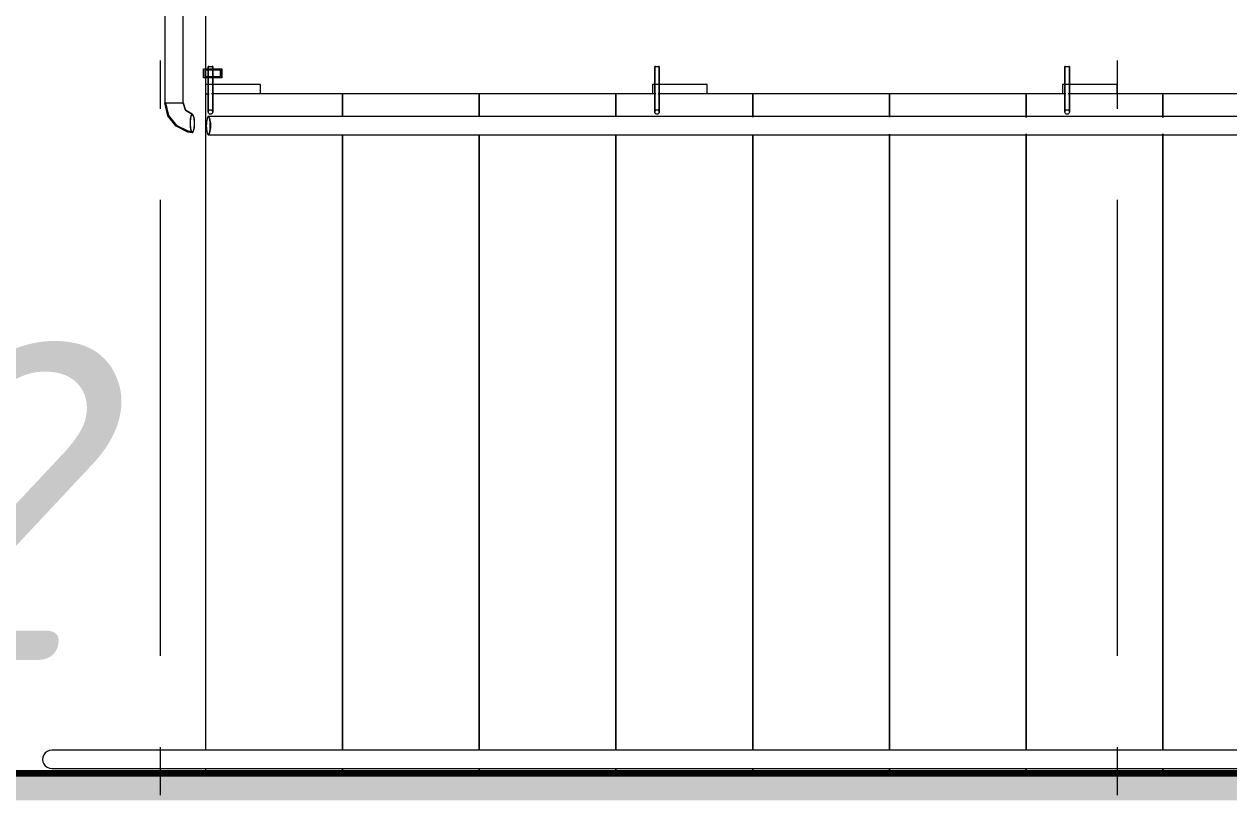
# Model space of a CAD drawing. Header units: millimetres. Extents: x -537608 to 253996, y -217170 to 186033.
# Drawn here: x -245875 to -243231, y 148777 to 150474 of the extents above; entities that cross this region are included whole.
import ezdxf

# ---------------------------------------------------------------- set-up
doc = ezdxf.new("R2010")
doc.units = ezdxf.units.MM
doc.layers.add('16) Лак 1.6м', color=160, linetype='Continuous', lineweight=90)
doc.layers.add('PDF _Геометрия', color=7, linetype='Continuous')
doc.layers.add('PDF _Текст', color=7, linetype='Continuous')
doc.layers.add('PDF _Сплошная заливка', color=7, linetype='Continuous', true_color=0xffffff)
doc.styles.add('PDF ISOCPEUR Italic', font='isocpeui.ttf')

msp = doc.modelspace()

# ---------------------------------------------------------------- hatches: boundary and pattern name
at = {"layer": 'PDF _Сплошная заливка', "true_color": 0x56bc34, "transparency": 33554559}
h = msp.add_hatch(color=85, dxfattribs=at)
h.paths.add_polyline_path([(-240136.1905, 148771.257), (-240136.1905, 148831.2555), (-246376.1904, 148831.2555), (-246376.1904, 148771.257), (-240788.7529, 148771.257)], flags=0)
h.paths.add_polyline_path([(-247546.1914, 148771.257), (-247376.1899, 148771.257), (-247376.1899, 148831.2555), (-247576.1907, 148831.2555), (-247576.1907, 148771.257)], flags=0)

# ---------------------------------------------------------------- linework, layer by layer
at = {"layer": '16) Лак 1.6м'}
msp.add_lwpolyline([(-247376.1899, 156211.2551), (-247516.1879, 156211.2551), (-247516.1879, 148831.2555), (-240136.1905, 148831.2555), (-240136.1905, 150441.2557)], dxfattribs=at)
at = {"layer": 'PDF _Геометрия', "color": 9, "lineweight": 9, "true_color": 0xc0c0c0}
for p, q in [((-245476.1912, 150375.6875), (-245476.1912, 150896.0929)), ((-245476.1912, 150358.9311), (-245476.1912, 150373.0932)), ((-245476.1912, 148881.2557), (-245476.1912, 150356.0934)), ((-245476.1912, 148831.2555), (-245476.1912, 148841.256))]:
    msp.add_line(p, q, dxfattribs=at)
at = {"layer": 'PDF _Геометрия', "lineweight": 9}
for p, q in [((-245566.189, 150621.0941), (-245566.189, 150301.0941)), ((-245526.1914, 150301.0941), (-245526.1914, 150621.0941)), ((-245471.1921, 150375.2828), (-245471.1921, 150381.255)), ((-245471.1921, 150381.255), (-245471.1921, 150375.2828)), ((-245471.0198, 150381.255), (-245471.1921, 150381.255)), ((-245471.1921, 150381.255), (-245471.0198, 150381.255)), ((-245471.0198, 150381.255), (-245471.1921, 150381.255)), ((-245471.1921, 150381.255), (-245471.0198, 150381.255)), ((-245471.1921, 150358.5263), (-245471.1921, 150373.0932)), ((-245471.1921, 150373.0932), (-245471.1921, 150358.5263)), ((-245470.5203, 150381.255), (-245471.0198, 150381.255)), ((-245471.0198, 150381.255), (-245470.5203, 150381.255)), ((-245470.5203, 150381.255), (-245471.0198, 150381.255)), ((-245471.0198, 150381.255), (-245470.5203, 150381.255)), ((-245469.7238, 150381.255), (-245470.5203, 150381.255)), ((-245470.5203, 150381.255), (-245469.7238, 150381.255)), ((-245469.7238, 150381.255), (-245470.5203, 150381.255)), ((-245470.5203, 150381.255), (-245469.7238, 150381.255)), ((-245469.7238, 150381.255), (-245468.6903, 150381.255)), ((-245468.6903, 150381.255), (-245467.4847, 150381.255)), ((-245467.4847, 150381.255), (-245466.1886, 150381.255)), ((-245466.1886, 150381.255), (-245464.8968, 150381.255)), ((-245464.8968, 150381.255), (-245463.6912, 150381.255)), ((-245463.6912, 150381.255), (-245462.6535, 150381.255)), ((-245462.6535, 150381.255), (-245461.8611, 150381.255)), ((-245461.8611, 150381.255), (-245462.6535, 150381.255)), ((-245462.6535, 150381.255), (-245461.8611, 150381.255)), ((-245461.8611, 150381.255), (-245462.6535, 150381.255)), ((-245461.8611, 150381.255), (-245461.3617, 150381.255)), ((-245461.3617, 150381.255), (-245461.8611, 150381.255)), ((-245461.8611, 150381.255), (-245461.3617, 150381.255)), ((-245461.3617, 150381.255), (-245461.8611, 150381.255)), ((-245461.3617, 150381.255), (-245461.1895, 150381.255)), ((-245461.1895, 150381.255), (-245461.3617, 150381.255)), ((-245461.3617, 150381.255), (-245461.1895, 150381.255)), ((-245461.1895, 150381.255), (-245461.3617, 150381.255)), ((-245461.1895, 150381.255), (-245461.1895, 150376.0944)), ((-245461.1895, 150376.0944), (-245461.1895, 150381.255)), ((-245461.1895, 150373.0932), (-245461.1895, 150359.0947)), ((-245461.1895, 150359.0947), (-245461.1895, 150373.0932)), ((-245444.1897, 150373.0932), (-245444.1897, 150359.0947)), ((-245441.1885, 150356.0934), (-245441.1885, 150376.0944)), ((-244491.1891, 150306.2569), (-244491.1891, 150381.255)), ((-244491.1891, 150381.255), (-244491.1891, 150306.2569)), ((-244491.0212, 150381.255), (-244491.1891, 150381.255)), ((-244491.1891, 150381.255), (-244491.0212, 150381.255)), ((-244491.0212, 150381.255), (-244491.1891, 150381.255)), ((-244491.1891, 150381.255), (-244491.0212, 150381.255)), ((-244490.5218, 150381.255), (-244491.0212, 150381.255)), ((-244491.0212, 150381.255), (-244490.5218, 150381.255)), ((-244490.5218, 150381.255), (-244491.0212, 150381.255)), ((-244491.0212, 150381.255), (-244490.5218, 150381.255)), ((-244489.7251, 150381.255), (-244490.5218, 150381.255)), ((-244490.5218, 150381.255), (-244489.7251, 150381.255)), ((-244489.7251, 150381.255), (-244490.5218, 150381.255)), ((-244490.5218, 150381.255), (-244489.7251, 150381.255)), ((-244489.7251, 150381.255), (-244488.6917, 150381.255)), ((-244488.6917, 150381.255), (-244487.4861, 150381.255)), ((-244487.4861, 150381.255), (-244486.19, 150381.255)), ((-244486.19, 150381.255), (-244484.8982, 150381.255)), ((-244484.8982, 150381.255), (-244483.6883, 150381.255)), ((-244483.6883, 150381.255), (-244482.6548, 150381.255)), ((-244482.6548, 150381.255), (-244481.8583, 150381.255)), ((-244481.8583, 150381.255), (-244482.6548, 150381.255)), ((-244482.6548, 150381.255), (-244481.8583, 150381.255)), ((-244481.8583, 150381.255), (-244482.6548, 150381.255)), ((-244481.8583, 150381.255), (-244481.3588, 150381.255)), ((-244481.3588, 150381.255), (-244481.8583, 150381.255)), ((-244481.8583, 150381.255), (-244481.3588, 150381.255)), ((-244481.3588, 150381.255), (-244481.8583, 150381.255)), ((-244481.3588, 150381.255), (-244481.1909, 150381.255)), ((-244481.1909, 150381.255), (-244481.3588, 150381.255)), ((-244481.3588, 150381.255), (-244481.1909, 150381.255)), ((-244481.1909, 150381.255), (-244481.3588, 150381.255)), ((-244481.1909, 150306.2569), (-244481.1909, 150381.255)), ((-244481.1909, 150381.255), (-244481.1909, 150306.2569)), ((-243591.19, 150306.2569), (-243591.19, 150381.255)), ((-243591.19, 150381.255), (-243591.19, 150306.2569)), ((-243591.0221, 150381.255), (-243591.19, 150381.255)), ((-243591.19, 150381.255), (-243591.0221, 150381.255)), ((-243591.0221, 150381.255), (-243591.19, 150381.255)), ((-243591.19, 150381.255), (-243591.0221, 150381.255)), ((-243590.5226, 150381.255), (-243591.0221, 150381.255)), ((-243591.0221, 150381.255), (-243590.5226, 150381.255)), ((-243590.5226, 150381.255), (-243591.0221, 150381.255)), ((-243591.0221, 150381.255), (-243590.5226, 150381.255)), ((-243589.726, 150381.255), (-243590.5226, 150381.255)), ((-243590.5226, 150381.255), (-243589.726, 150381.255)), ((-243589.726, 150381.255), (-243590.5226, 150381.255)), ((-243590.5226, 150381.255), (-243589.726, 150381.255)), ((-243589.726, 150381.255), (-243588.6883, 150381.255)), ((-243588.6883, 150381.255), (-243587.4826, 150381.255)), ((-243587.4826, 150381.255), (-243586.1908, 150381.255)), ((-243586.1908, 150381.255), (-243584.8948, 150381.255)), ((-243584.8948, 150381.255), (-243583.6891, 150381.255)), ((-243583.6891, 150381.255), (-243582.6557, 150381.255)), ((-243582.6557, 150381.255), (-243581.8591, 150381.255)), ((-243581.8591, 150381.255), (-243582.6557, 150381.255)), ((-243582.6557, 150381.255), (-243581.8591, 150381.255)), ((-243581.8591, 150381.255), (-243582.6557, 150381.255)), ((-243581.8591, 150381.255), (-243581.3596, 150381.255)), ((-243581.3596, 150381.255), (-243581.8591, 150381.255)), ((-243581.8591, 150381.255), (-243581.3596, 150381.255)), ((-243581.3596, 150381.255), (-243581.8591, 150381.255)), ((-243581.3596, 150381.255), (-243581.1917, 150381.255)), ((-243581.1917, 150381.255), (-243581.3596, 150381.255)), ((-243581.3596, 150381.255), (-243581.1917, 150381.255)), ((-243581.1917, 150381.255), (-243581.3596, 150381.255)), ((-243581.1917, 150306.2569), (-243581.1917, 150381.255)), ((-243581.1917, 150381.255), (-243581.1917, 150306.2569)), ((-245356.1899, 150341.2553), (-245476.1912, 150341.2553)), ((-245471.1921, 150306.2569), (-245471.1921, 150356.0934)), ((-245471.1921, 150356.0934), (-245471.1921, 150306.2569)), ((-245461.1895, 150306.2569), (-245461.1895, 150356.0934)), ((-245461.1895, 150356.0934), (-245461.1895, 150306.2569)), ((-245356.1899, 150321.2565), (-245356.1899, 150341.2553)), ((-244376.1913, 150341.2553), (-244496.1883, 150341.2553)), ((-244496.1883, 150341.2553), (-244496.1883, 150321.2565)), ((-244376.1913, 150321.2565), (-244376.1913, 150341.2553)), ((-243476.1921, 150341.2553), (-243596.1892, 150341.2553)), ((-243596.1892, 150341.2553), (-243596.1892, 150321.2565)), ((-243476.1921, 150321.2565), (-243476.1921, 150341.2553)), ((-245566.189, 150301.0941), (-245565.5087, 150301.0941)), ((-245559.911, 150273.2263), (-245566.189, 150301.0941)), ((-245566.189, 150301.0941), (-245559.911, 150273.2263)), ((-245566.189, 150301.0941), (-245565.5087, 150301.0941)), ((-245565.5087, 150301.0941), (-245563.5107, 150301.0941)), ((-245565.5087, 150301.0941), (-245563.5107, 150301.0941)), ((-245558.4168, 150273.5708), (-245564.6905, 150301.0941)), ((-245564.6905, 150301.0941), (-245558.4168, 150273.5708)), ((-245563.5107, 150301.0941), (-245560.3329, 150301.0941)), ((-245563.5107, 150301.0941), (-245560.3329, 150301.0941)), ((-245560.3329, 150301.0941), (-245556.1907, 150301.0941)), ((-245560.3329, 150301.0941), (-245556.1907, 150301.0941)), ((-245556.1907, 150301.0941), (-245551.368, 150301.0941)), ((-245556.1907, 150301.0941), (-245551.368, 150301.0941)), ((-245551.368, 150301.0941), (-245546.1924, 150301.0941)), ((-245551.368, 150301.0941), (-245546.1924, 150301.0941)), ((-245546.1924, 150301.0941), (-245541.0124, 150301.0941)), ((-245546.1924, 150301.0941), (-245541.0124, 150301.0941)), ((-245541.0124, 150301.0941), (-245536.1897, 150301.0941)), ((-245541.0124, 150301.0941), (-245536.1897, 150301.0941)), ((-245536.1897, 150301.0941), (-245532.0474, 150301.0941)), ((-245536.1897, 150301.0941), (-245532.0474, 150301.0941)), ((-245532.0474, 150301.0941), (-245528.8697, 150301.0941)), ((-245532.0474, 150301.0941), (-245528.8697, 150301.0941)), ((-245528.8697, 150301.0941), (-245526.8717, 150301.0941)), ((-245528.8697, 150301.0941), (-245526.8717, 150301.0941)), ((-245526.8717, 150301.0941), (-245526.1914, 150301.0941)), ((-245526.8717, 150301.0941), (-245526.1914, 150301.0941)), ((-245526.1914, 150301.0941), (-245520.8435, 150285.6424)), ((-245520.8435, 150285.6424), (-245526.1914, 150301.0941)), ((-245520.8435, 150285.6424), (-245505.9106, 150276.544)), ((-245505.9106, 150276.544), (-245520.8435, 150285.6424)), ((-245471.1921, 150306.2569), (-245471.1921, 150302.7218)), ((-245471.1921, 150302.7218), (-245471.1921, 150306.2569)), ((-245471.1921, 150302.7218), (-245471.1921, 150287.3712)), ((-245471.1921, 150287.3712), (-245471.1921, 150302.7218)), ((-245471.1921, 150287.3712), (-245471.1921, 150281.2568)), ((-245471.1921, 150281.2568), (-245471.1921, 150287.3712)), ((-245461.1895, 150289.8751), (-245461.1895, 150306.2569)), ((-245461.1895, 150306.2569), (-245461.1895, 150289.8751)), ((-245461.1895, 150281.5065), (-245461.1895, 150289.8751)), ((-245461.1895, 150289.8751), (-245461.1895, 150281.5065)), ((-244491.1891, 150306.2569), (-244491.1891, 150302.7218)), ((-244491.1891, 150302.7218), (-244491.1891, 150306.2569)), ((-244491.1891, 150302.7218), (-244491.1891, 150287.3712)), ((-244491.1891, 150287.3712), (-244491.1891, 150302.7218)), ((-244491.1891, 150287.3712), (-244491.1891, 150281.2568)), ((-244491.1891, 150281.2568), (-244491.1891, 150287.3712)), ((-244481.1909, 150289.8751), (-244481.1909, 150306.2569)), ((-244481.1909, 150306.2569), (-244481.1909, 150289.8751)), ((-244481.1909, 150281.5065), (-244481.1909, 150289.8751)), ((-244481.1909, 150289.8751), (-244481.1909, 150281.5065)), ((-243591.19, 150306.2569), (-243591.19, 150302.7218)), ((-243591.19, 150302.7218), (-243591.19, 150306.2569)), ((-243591.19, 150302.7218), (-243591.19, 150287.3712)), ((-243591.19, 150287.3712), (-243591.19, 150302.7218)), ((-243591.19, 150287.3712), (-243591.19, 150281.2568)), ((-243591.19, 150281.2568), (-243591.19, 150287.3712)), ((-243581.1917, 150289.8751), (-243581.1917, 150306.2569)), ((-243581.1917, 150306.2569), (-243581.1917, 150289.8751)), ((-243581.1917, 150281.5065), (-243581.1917, 150289.8751)), ((-243581.1917, 150289.8751), (-243581.1917, 150281.5065)), ((-245542.2912, 150250.7387), (-245559.911, 150273.2263)), ((-245559.911, 150273.2263), (-245542.2912, 150250.7387)), ((-245540.8315, 150251.4857), (-245558.4168, 150273.5708)), ((-245558.4168, 150273.5708), (-245540.8315, 150251.4857)), ((-245510.5179, 150261.5895), (-245510.6342, 150257.0963)), ((-245510.5179, 150261.5895), (-245510.6342, 150257.0963)), ((-245510.6342, 150257.0963), (-245510.5136, 150252.5106)), ((-245510.6342, 150257.0963), (-245510.5136, 150252.5106)), ((-245510.1692, 150265.8546), (-245510.5179, 150261.5895)), ((-245510.1692, 150265.8546), (-245510.5179, 150261.5895)), ((-245510.2251, 150259.9964), (-245509.7213, 150266.1711)), ((-245510.2251, 150259.9964), (-245509.7213, 150266.1711)), ((-245510.1993, 150253.4428), (-245510.2251, 150259.9964)), ((-245510.1993, 150253.4428), (-245510.2251, 150259.9964)), ((-245509.6051, 150269.6524), (-245510.1692, 150265.8546)), ((-245509.6051, 150269.6524), (-245510.1692, 150265.8546)), ((-245509.7213, 150266.1711), (-245508.7353, 150271.1379)), ((-245509.7213, 150266.1711), (-245508.7353, 150271.1379)), ((-245508.8515, 150272.7612), (-245509.6051, 150269.6524)), ((-245508.8515, 150272.7612), (-245509.6051, 150269.6524)), ((-245507.9473, 150274.9982), (-245508.8515, 150272.7612)), ((-245507.9473, 150274.9982), (-245508.8515, 150272.7612)), ((-245508.7353, 150271.1379), (-245507.4047, 150274.1865)), ((-245508.7353, 150271.1379), (-245507.4047, 150274.1865)), ((-245506.9483, 150276.2641), (-245507.9473, 150274.9982)), ((-245506.9483, 150276.2641), (-245507.9473, 150274.9982)), ((-245507.4047, 150274.1865), (-245505.9106, 150275.0175)), ((-245507.4047, 150274.1865), (-245505.9106, 150275.0175)), ((-245505.9106, 150276.544), (-245506.9483, 150276.2641)), ((-245505.9106, 150276.544), (-245506.9483, 150276.2641)), ((-245504.8772, 150275.8744), (-245505.9106, 150276.544)), ((-245504.8772, 150275.8744), (-245505.9106, 150276.544)), ((-245505.9106, 150275.0175), (-245504.4423, 150273.7086)), ((-245505.9106, 150275.0175), (-245504.4423, 150273.7086)), ((-245503.8911, 150274.3071), (-245504.8772, 150275.8744)), ((-245503.8911, 150274.3071), (-245504.8772, 150275.8744)), ((-245504.4423, 150273.7086), (-245503.1419, 150270.4641)), ((-245504.4423, 150273.7086), (-245503.1419, 150270.4641)), ((-245502.9998, 150271.9001), (-245503.8911, 150274.3071)), ((-245502.9998, 150271.9001), (-245503.8911, 150274.3071)), ((-245503.1419, 150270.4641), (-245502.1558, 150265.551)), ((-245503.1419, 150270.4641), (-245502.1558, 150265.551)), ((-245502.2463, 150268.7266), (-245502.9998, 150271.9001)), ((-245502.2463, 150268.7266), (-245502.9998, 150271.9001)), ((-245501.6736, 150264.9116), (-245502.2463, 150268.7266)), ((-245501.6736, 150264.9116), (-245502.2463, 150268.7266)), ((-245502.1558, 150265.551), (-245501.6176, 150259.4625)), ((-245502.1558, 150265.551), (-245501.6176, 150259.4625)), ((-245501.3119, 150260.6272), (-245501.6736, 150264.9116)), ((-245501.3119, 150260.6272), (-245501.6736, 150264.9116)), ((-245501.6176, 150259.4625), (-245501.609, 150252.9433)), ((-245501.6176, 150259.4625), (-245501.609, 150252.9433)), ((-245501.1913, 150256.0931), (-245501.3119, 150260.6272)), ((-245501.1913, 150256.0931), (-245501.3119, 150260.6272)), ((-245501.3119, 150251.5913), (-245501.1913, 150256.0931)), ((-245501.3119, 150251.5913), (-245501.1913, 150256.0931)), ((-245475.6315, 150251.2554), (-245475.5152, 150255.7056)), ((-245475.5152, 150255.7056), (-245475.6315, 150251.2554)), ((-245475.5152, 150255.7056), (-245475.1664, 150259.9339)), ((-245475.1664, 150259.9339), (-245475.5152, 150255.7056)), ((-245475.1535, 150255.684), (-245475.2784, 150251.2554)), ((-245475.1664, 150259.9339), (-245474.6023, 150263.7253)), ((-245474.6023, 150263.7253), (-245475.1664, 150259.9339)), ((-245474.7789, 150259.8543), (-245475.1535, 150255.684)), ((-245474.1804, 150263.5229), (-245474.7789, 150259.8543)), ((-245473.3924, 150266.4811), (-245474.1804, 150263.5229)), ((-245472.458, 150268.5544), (-245473.3924, 150266.4811)), ((-245471.9628, 150270.7547), (-245472.9618, 150269.2756)), ((-245472.9618, 150269.2756), (-245471.9628, 150270.7547)), ((-245471.4375, 150269.6222), (-245472.458, 150268.5544)), ((-245470.9122, 150271.2563), (-245471.9628, 150270.7547)), ((-245471.9628, 150270.7547), (-245470.9122, 150271.2563)), ((-245470.9122, 150269.7557), (-245471.4375, 150269.6222)), ((-245470.9122, 150269.7557), (-245471.4375, 150269.6222)), ((-241581.4682, 150271.2563), (-245470.9122, 150271.2563)), ((-245470.9122, 150271.2563), (-245469.8616, 150270.7547)), ((-245470.3869, 150269.6222), (-245470.9122, 150269.7557)), ((-245470.3869, 150269.6222), (-245470.9122, 150269.7557)), ((-245469.3621, 150268.5544), (-245470.3869, 150269.6222)), ((-245469.8616, 150270.7547), (-245468.8626, 150269.2756)), ((-245468.8626, 150269.2756), (-245467.9669, 150266.8923)), ((-245467.644, 150263.5229), (-245468.432, 150266.4811)), ((-245467.9669, 150266.8923), (-245467.222, 150263.7253)), ((-245467.0455, 150259.8543), (-245467.644, 150263.5229)), ((-245467.222, 150263.7253), (-245466.658, 150259.9339)), ((-245466.6709, 150255.684), (-245467.0455, 150259.8543)), ((-245466.546, 150251.2554), (-245466.6709, 150255.684)), ((-245466.658, 150259.9339), (-245466.3092, 150255.7056)), ((-245466.3092, 150255.7056), (-245466.1886, 150251.2554)), ((-245461.1895, 150281.2568), (-245461.1895, 150281.5065)), ((-245461.1895, 150281.5065), (-245461.1895, 150281.2568)), ((-244481.1909, 150281.2568), (-244481.1909, 150281.5065)), ((-244481.1909, 150281.5065), (-244481.1909, 150281.2568)), ((-243581.1917, 150281.2568), (-243581.1917, 150281.5065)), ((-243581.1917, 150281.5065), (-243581.1917, 150281.2568)), ((-245516.7356, 150237.9803), (-245542.2912, 150250.7387)), ((-245542.2912, 150250.7387), (-245516.7356, 150237.9803)), ((-245515.4138, 150239.2075), (-245540.8315, 150251.4857)), ((-245540.8315, 150251.4857), (-245515.4138, 150239.2075)), ((-245505.9106, 150236.2666), (-245516.7356, 150237.9803)), ((-245516.7356, 150237.9803), (-245505.9106, 150236.2666)), ((-245505.9106, 150237.7693), (-245515.4138, 150239.2075)), ((-245515.4138, 150239.2075), (-245505.9106, 150237.7693)), ((-245510.5136, 150252.5106), (-245510.1649, 150248.1487)), ((-245510.5136, 150252.5106), (-245510.1649, 150248.1487)), ((-245509.6654, 150247.3069), (-245510.1993, 150253.4428)), ((-245509.6654, 150247.3069), (-245510.1993, 150253.4428)), ((-245510.1649, 150248.1487), (-245509.6007, 150244.2303)), ((-245510.1649, 150248.1487), (-245509.6007, 150244.2303)), ((-245508.6922, 150242.3077), (-245509.6654, 150247.3069)), ((-245508.6922, 150242.3077), (-245509.6654, 150247.3069)), ((-245509.6007, 150244.2303), (-245508.8558, 150240.9428)), ((-245509.6007, 150244.2303), (-245508.8558, 150240.9428)), ((-245508.8558, 150240.9428), (-245507.9602, 150238.4432)), ((-245508.8558, 150240.9428), (-245507.9602, 150238.4432)), ((-245507.3918, 150238.9965), (-245508.6922, 150242.3077)), ((-245507.3918, 150238.9965), (-245508.6922, 150242.3077)), ((-245507.9602, 150238.4432), (-245506.9656, 150236.8564)), ((-245507.9602, 150238.4432), (-245506.9656, 150236.8564)), ((-245505.9106, 150237.7693), (-245507.3918, 150238.9965)), ((-245505.9106, 150237.7693), (-245507.3918, 150238.9965)), ((-245506.9656, 150236.8564), (-245505.9106, 150236.2666)), ((-245506.9656, 150236.8564), (-245505.9106, 150236.2666)), ((-245504.4294, 150238.7747), (-245505.9106, 150237.7693)), ((-245504.4294, 150238.7747), (-245505.9106, 150237.7693)), ((-245505.9106, 150236.2666), (-245504.8772, 150236.6863)), ((-245505.9106, 150236.2666), (-245504.8772, 150236.6863)), ((-245504.8772, 150236.6863), (-245503.8868, 150238.0879)), ((-245504.8772, 150236.6863), (-245503.8868, 150238.0879)), ((-245503.116, 150241.9137), (-245504.4294, 150238.7747)), ((-245503.116, 150241.9137), (-245504.4294, 150238.7747)), ((-245503.8868, 150238.0879), (-245502.9912, 150240.4067)), ((-245503.8868, 150238.0879), (-245502.9912, 150240.4067)), ((-245502.1343, 150246.8289), (-245503.116, 150241.9137)), ((-245502.1343, 150246.8289), (-245503.116, 150241.9137)), ((-245502.9912, 150240.4067), (-245502.2377, 150243.5392)), ((-245502.9912, 150240.4067), (-245502.2377, 150243.5392)), ((-245502.2377, 150243.5392), (-245501.6693, 150247.3305)), ((-245502.2377, 150243.5392), (-245501.6693, 150247.3305)), ((-245501.609, 150252.9433), (-245502.1343, 150246.8289)), ((-245501.609, 150252.9433), (-245502.1343, 150246.8289)), ((-245501.6693, 150247.3305), (-245501.3119, 150251.5913)), ((-245501.6693, 150247.3305), (-245501.3119, 150251.5913)), ((-245475.6315, 150251.2554), (-245475.5152, 150246.8052)), ((-245475.5152, 150246.8052), (-245475.6315, 150251.2554)), ((-245475.5152, 150246.8052), (-245475.1664, 150242.579)), ((-245475.1664, 150242.579), (-245475.5152, 150246.8052)), ((-245475.2784, 150251.2554), (-245475.1535, 150246.8289)), ((-245475.1664, 150242.579), (-245474.6023, 150238.7855)), ((-245474.6023, 150238.7855), (-245475.1664, 150242.579)), ((-245475.1535, 150246.8289), (-245474.7789, 150242.6586)), ((-245474.7789, 150242.6586), (-245474.1804, 150238.9879)), ((-245474.1804, 150238.9879), (-245473.3924, 150236.0318)), ((-245473.3924, 150236.0318), (-245472.458, 150233.9586)), ((-245471.9628, 150231.7583), (-245472.9618, 150233.2373)), ((-245472.9618, 150233.2373), (-245471.9628, 150231.7583)), ((-245472.458, 150233.9586), (-245471.4375, 150232.8907)), ((-245470.9122, 150231.2566), (-245471.9628, 150231.7583)), ((-245471.9628, 150231.7583), (-245470.9122, 150231.2566)), ((-245471.4375, 150232.8907), (-245470.9122, 150232.755)), ((-245471.4375, 150232.8907), (-245470.9122, 150232.755)), ((-245470.9122, 150232.755), (-245470.3869, 150232.8907)), ((-245470.9122, 150232.755), (-245470.3869, 150232.8907)), ((-245469.8616, 150231.7583), (-245470.9122, 150231.2566)), ((-245470.9122, 150231.2566), (-241581.4682, 150231.2566)), ((-245470.3869, 150232.8907), (-245469.3621, 150233.9586)), ((-245468.8626, 150233.2373), (-245469.8616, 150231.7583)), ((-245467.9669, 150235.6185), (-245468.8626, 150233.2373)), ((-245468.432, 150236.0318), (-245467.644, 150238.9879)), ((-245467.222, 150238.7855), (-245467.9669, 150235.6185)), ((-245467.644, 150238.9879), (-245467.0455, 150242.6586)), ((-245466.658, 150242.579), (-245467.222, 150238.7855)), ((-245467.0455, 150242.6586), (-245466.6709, 150246.8289)), ((-245466.6709, 150246.8289), (-245466.546, 150251.2554)), ((-245466.3092, 150246.8052), (-245466.658, 150242.579)), ((-245466.1886, 150251.2554), (-245466.3092, 150246.8052)), ((-245819.6045, 148880.5754), (-245824.4272, 148878.5774)), ((-245814.4288, 148881.2557), (-245819.6045, 148880.5754)), ((-240894.4284, 148881.2557), (-245814.4288, 148881.2557)), ((-245833.7452, 148866.4326), (-245834.4255, 148861.2569)), ((-245834.4255, 148861.2569), (-245833.7452, 148856.0791)), ((-245831.7472, 148871.2574), (-245833.7452, 148866.4326)), ((-245833.7452, 148856.0791), (-245831.7472, 148851.2565)), ((-245828.5694, 148875.3976), (-245831.7472, 148871.2574)), ((-245824.4272, 148878.5774), (-245828.5694, 148875.3976)), ((-240136.1905, 148831.2555), (-246376.1904, 148831.2555)), ((-245831.7472, 148851.2565), (-245828.5694, 148847.1142)), ((-245828.5694, 148847.1142), (-245824.4272, 148843.9364)), ((-245824.4272, 148843.9364), (-245819.6045, 148841.9385)), ((-245819.6045, 148841.9385), (-245814.4288, 148841.256)), ((-245814.4288, 148841.256), (-240894.4284, 148841.256))]:
    msp.add_line(p, q, dxfattribs=at)
at = {"layer": 'PDF _Геометрия', "color": 253, "lineweight": 9, "true_color": 0xaaaaaa}
for p, q in [((-245576.1916, 150394.1663), (-245576.1916, 150288.3336)), ((-243476.1921, 150394.1663), (-243476.1921, 150288.3336)), ((-245476.1912, 148881.2557), (-245476.1912, 150321.2565)), ((-245476.1912, 150321.2565), (-245468.6903, 150321.2565)), ((-245176.1901, 150321.2565), (-245463.6912, 150321.2565)), ((-244876.1889, 150321.2565), (-245176.1901, 150321.2565)), ((-245176.1901, 150321.2565), (-245176.1901, 150270.6428)), ((-245176.1901, 150270.6428), (-245176.1901, 150321.2565)), ((-244576.1921, 150321.2565), (-244876.1889, 150321.2565)), ((-244876.1889, 150321.2565), (-244876.1889, 150270.5286)), ((-244876.1889, 150270.5286), (-244876.1889, 150321.2565)), ((-244488.6917, 150321.2565), (-244576.1921, 150321.2565)), ((-244576.1921, 150321.2565), (-244576.1921, 150270.4145)), ((-244576.1921, 150270.4145), (-244576.1921, 150321.2565)), ((-244276.1909, 150321.2565), (-244483.6883, 150321.2565)), ((-243976.1897, 150321.2565), (-244276.1909, 150321.2565)), ((-244276.1909, 150321.2565), (-244276.1909, 150270.3004)), ((-244276.1909, 150270.3004), (-244276.1909, 150321.2565)), ((-243676.1886, 150321.2565), (-243976.1897, 150321.2565)), ((-243976.1897, 150321.2565), (-243976.1897, 150270.1863)), ((-243976.1897, 150270.1863), (-243976.1897, 150321.2565)), ((-243588.6883, 150321.2565), (-243676.1886, 150321.2565)), ((-243676.1886, 150321.2565), (-243676.1886, 150269.2756)), ((-243676.1886, 150269.2756), (-243676.1886, 150321.2565)), ((-243376.1918, 150321.2565), (-243583.6891, 150321.2565)), ((-243076.1906, 150321.2565), (-243376.1918, 150321.2565)), ((-243376.1918, 150321.2565), (-243376.1918, 150269.2756)), ((-243376.1918, 150269.2756), (-243376.1918, 150321.2565)), ((-245176.1901, 150231.8702), (-245176.1901, 148881.2557)), ((-245176.1901, 148881.2557), (-245176.1901, 150231.8702)), ((-244876.1889, 150231.9843), (-244876.1889, 148881.2557)), ((-244876.1889, 148881.2557), (-244876.1889, 150231.9843)), ((-244576.1921, 150232.0963), (-244576.1921, 148881.2557)), ((-244576.1921, 148881.2557), (-244576.1921, 150232.0963)), ((-244276.1909, 150232.2103), (-244276.1909, 148881.2557)), ((-244276.1909, 148881.2557), (-244276.1909, 150232.2103)), ((-243976.1897, 150232.3245), (-243976.1897, 148881.2557)), ((-243976.1897, 148881.2557), (-243976.1897, 150232.3245)), ((-243676.1886, 150233.2373), (-243676.1886, 148881.2557)), ((-243676.1886, 148881.2557), (-243676.1886, 150233.2373)), ((-243376.1918, 150233.2373), (-243376.1918, 148881.2557)), ((-243376.1918, 148881.2557), (-243376.1918, 150233.2373)), ((-245576.1916, 150088.3328), (-245576.1916, 149088.3332)), ((-243476.1921, 150088.3328), (-243476.1921, 149088.3332)), ((-245576.1916, 148888.3325), (-245576.1916, 148782.4998)), ((-243476.1921, 148888.3325), (-243476.1921, 148782.4998)), ((-245476.1912, 148831.2555), (-245476.1912, 148841.256)), ((-245176.1901, 148841.256), (-245176.1901, 148831.2555)), ((-245176.1901, 148831.2555), (-245176.1901, 148841.256)), ((-244876.1889, 148841.256), (-244876.1889, 148831.2555)), ((-244876.1889, 148831.2555), (-244876.1889, 148841.256)), ((-244576.1921, 148841.256), (-244576.1921, 148831.2555)), ((-244576.1921, 148831.2555), (-244576.1921, 148841.256)), ((-244276.1909, 148841.256), (-244276.1909, 148831.2555)), ((-244276.1909, 148831.2555), (-244276.1909, 148841.256)), ((-243976.1897, 148841.256), (-243976.1897, 148831.2555)), ((-243976.1897, 148831.2555), (-243976.1897, 148841.256)), ((-243676.1886, 148841.256), (-243676.1886, 148831.2555)), ((-243676.1886, 148831.2555), (-243676.1886, 148841.256)), ((-243376.1918, 148841.256), (-243376.1918, 148831.2555)), ((-243376.1918, 148831.2555), (-243376.1918, 148841.256))]:
    msp.add_line(p, q, dxfattribs=at)
at = {"layer": 'PDF _Геометрия', "lineweight": 20}
for p, q in [((-245481.1904, 150356.0934), (-245481.1904, 150376.0944)), ((-245481.1904, 150376.0944), (-245441.1885, 150376.0944)), ((-245444.1897, 150373.0932), (-245478.1892, 150373.0932)), ((-245478.1892, 150373.0932), (-245478.1892, 150359.0947)), ((-245444.1897, 150359.0947), (-245444.1897, 150373.0932)), ((-245441.1885, 150376.0944), (-245441.1885, 150356.0934)), ((-245441.1885, 150356.0934), (-245481.1904, 150356.0934)), ((-245478.1892, 150359.0947), (-245444.1897, 150359.0947))]:
    msp.add_line(p, q, dxfattribs=at)
at = {"layer": 'PDF _Геометрия', "lineweight": 9}
for centre, radius in [((-245466.1911, 150281.2558), 5.0001), ((-245466.1911, 150281.2558), 5.0001), ((-244486.1888, 150281.2548), 5.0011), ((-244486.1888, 150281.2548), 5.0011), ((-243586.1891, 150281.2558), 5.0001), ((-243586.1891, 150281.2558), 5.0001)]:
    msp.add_circle(centre, radius, dxfattribs=at)

# ---------------------------------------------------------------- texts
at = {"layer": 'PDF _Текст', "insert": (-247183.0353, 149429.0821), "char_height": 700, "attachment_point": 4, "style": 'PDF ISOCPEUR Italic'}
msp.add_mtext('№2', dxfattribs=at)

doc.saveas('drawing.dxf')
